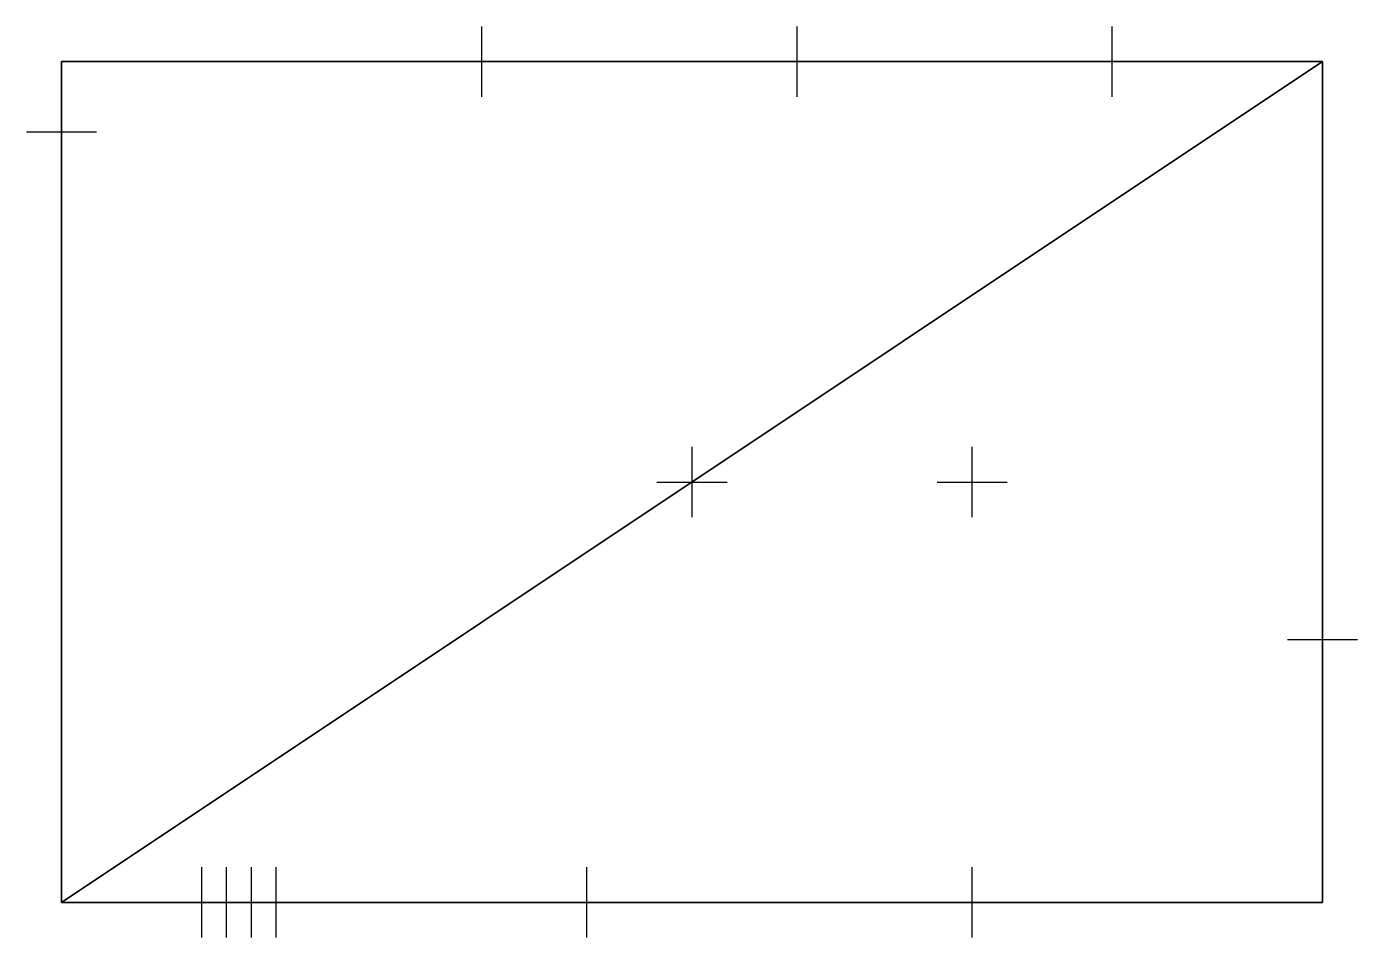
# Model space of a CAD drawing. Header units: millimetres. Extents: x -100 to 3700, y -100 to 2500.
import ezdxf

# ---------------------------------------------------------------- set-up
doc = ezdxf.new("R2010")
doc.units = ezdxf.units.MM
for name, color, linetype in [('CEIL', 140, 'CONTINUOUS'), ('DOOR', 3, 'CONTINUOUS'), ('ELEC-BOX', 2, 'CONTINUOUS'), ('ELEC-FIN', 2, 'CONTINUOUS'), ('FLOOR', 250, 'CONTINUOUS'), ('LIGHT-FIN', 40, 'CONTINUOUS'), ('LIGHT-SHELL', 40, 'CONTINUOUS'), ('PLUMB-DRAIN', 4, 'CONTINUOUS'), ('PLUMB-POINT', 4, 'CONTINUOUS'), ('WALL', 7, 'CONTINUOUS'), ('WINDOW', 3, 'CONTINUOUS')]:
    doc.layers.add(name, color=color, linetype=linetype)

msp = doc.modelspace()

# ---------------------------------------------------------------- linework, layer by layer
at = {"layer": 'CEIL'}
for points in [[(0, 0, 2743), (3600, 0, 2743), (3600, 2400, 2743)], [(0, 0, 2743), (3600, 2400, 2743), (0, 2400, 2743)]]:
    msp.add_3dface(points, dxfattribs=at)
at = {"layer": 'DOOR'}
for p, q in [((3600, 650, 1025), (3600, 850, 1025)), ((3500, 750, 1025), (3700, 750, 1025))]:
    msp.add_line(p, q, dxfattribs=at)
at = {"layer": 'ELEC-BOX'}
for p, q in [((400, -100, 1100), (400, 100, 1100)), ((471, -100, 1100), (471, 100, 1100)), ((542, -100, 1100), (542, 100, 1100)), ((613, -100, 1100), (613, 100, 1100)), ((300, 0, 1100), (500, 0, 1100)), ((371, 0, 1100), (571, 0, 1100)), ((442, 0, 1100), (642, 0, 1100)), ((513, 0, 1100), (713, 0, 1100))]:
    msp.add_line(p, q, dxfattribs=at)
at = {"layer": 'ELEC-FIN'}
for p, q in [((0, 2100, 1300), (0, 2300, 1300)), ((-100, 2200, 1300), (100, 2200, 1300)), ((1500, -100, 300), (1500, 100, 300)), ((1400, 0, 300), (1600, 0, 300))]:
    msp.add_line(p, q, dxfattribs=at)
at = {"layer": 'FLOOR'}
for points in [[(0, 0), (3600, 0), (3600, 2400)], [(0, 0), (3600, 2400), (0, 2400)]]:
    msp.add_3dface(points, dxfattribs=at)
at = {"layer": 'LIGHT-FIN'}
for p, q in [((2600, 1100), (2600, 1300)), ((2500, 1200), (2700, 1200))]:
    msp.add_line(p, q, dxfattribs=at)
at = {"layer": 'LIGHT-SHELL'}
for p, q in [((1200, 2300, 2743), (1200, 2500, 2743)), ((2100, 2300, 2743), (2100, 2500, 2743)), ((3000, 2300, 2743), (3000, 2500, 2743)), ((1100, 2400, 2743), (1300, 2400, 2743)), ((2000, 2400, 2743), (2200, 2400, 2743)), ((2900, 2400, 2743), (3100, 2400, 2743))]:
    msp.add_line(p, q, dxfattribs=at)
at = {"layer": 'PLUMB-DRAIN'}
for p, q in [((1800, 1100), (1800, 1300)), ((1700, 1200), (1900, 1200))]:
    msp.add_line(p, q, dxfattribs=at)
at = {"layer": 'PLUMB-POINT'}
for p, q in [((2600, -100, 550), (2600, 100, 550)), ((2500, 0, 550), (2700, 0, 550))]:
    msp.add_line(p, q, dxfattribs=at)
at = {"layer": 'WALL'}
for points in [[(3600, 2400), (0, 2400), (0, 2400, 2743), (3600, 2400, 2743)], [(0, 2400), (0, 0), (0, 0, 2743), (0, 2400, 2743)], [(3600, 0), (3600, 2400), (3600, 2400, 2743), (3600, 0, 2743)], [(0, 0), (3600, 0), (3600, 0, 2743), (0, 0, 2743)]]:
    msp.add_3dface(points, dxfattribs=at)
at = {"layer": 'WINDOW'}
for p, q in [((2100, 2300, 1600), (2100, 2500, 1600)), ((2000, 2400, 1600), (2200, 2400, 1600))]:
    msp.add_line(p, q, dxfattribs=at)

doc.saveas('drawing.dxf')
